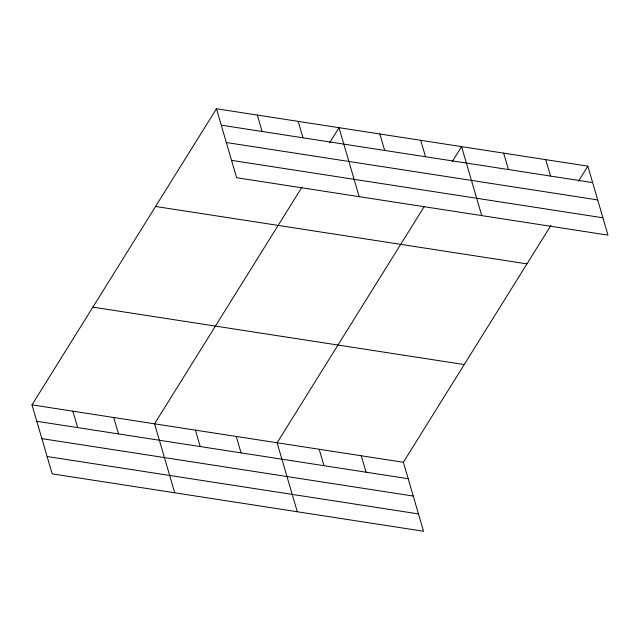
<?xml version="1.0" encoding="UTF-8"?>
<svg xmlns="http://www.w3.org/2000/svg" width="640" height="640" viewBox="0 0 640 640"><rect width="100%" height="100%" fill="white"/><g stroke="black" fill="none" stroke-linecap="round" stroke-linejoin="round"><path stroke-width="0.96" d="M550.888 225.456L403.368 462.28L423.544 531.264L52.168 473.848L32 404.864L216.456 108.736L587.832 166.152L608 235.136L236.632 177.72L216.456 108.736M302.072 186.984L154.552 423.808L174.728 492.792M329.648 142.72L339.008 127.688L359.184 196.672M424.104 206.768L277.104 442.76L297.28 511.744M452.2 161.664L461.56 146.632L481.736 215.616M578.464 181.192L587.832 166.152M221.264 125.168L592.632 182.584M226.336 142.512L597.704 199.928M231.56 160.376L602.928 217.8M155.584 206.456L526.96 263.88M92.872 307.144L464.24 364.56M32 404.864L403.368 462.28M36.808 421.296L408.176 478.712M41.88 438.632L413.248 496.056M47.104 456.504L418.472 513.92M545.736 159.648L550.544 176.08M503.648 153.144L508.456 169.576M420.712 140.32L425.52 156.752M379.864 134L384.664 150.432M298.16 121.368L302.968 137.8M361.28 455.776L366.088 472.208M257.312 115.056L262.112 131.488M319.192 449.264L324 465.696M236.256 436.44L241.056 452.872M195.4 430.128L200.208 446.56M113.704 417.496L118.504 433.928M72.848 411.176L77.656 427.608"/></g></svg>
